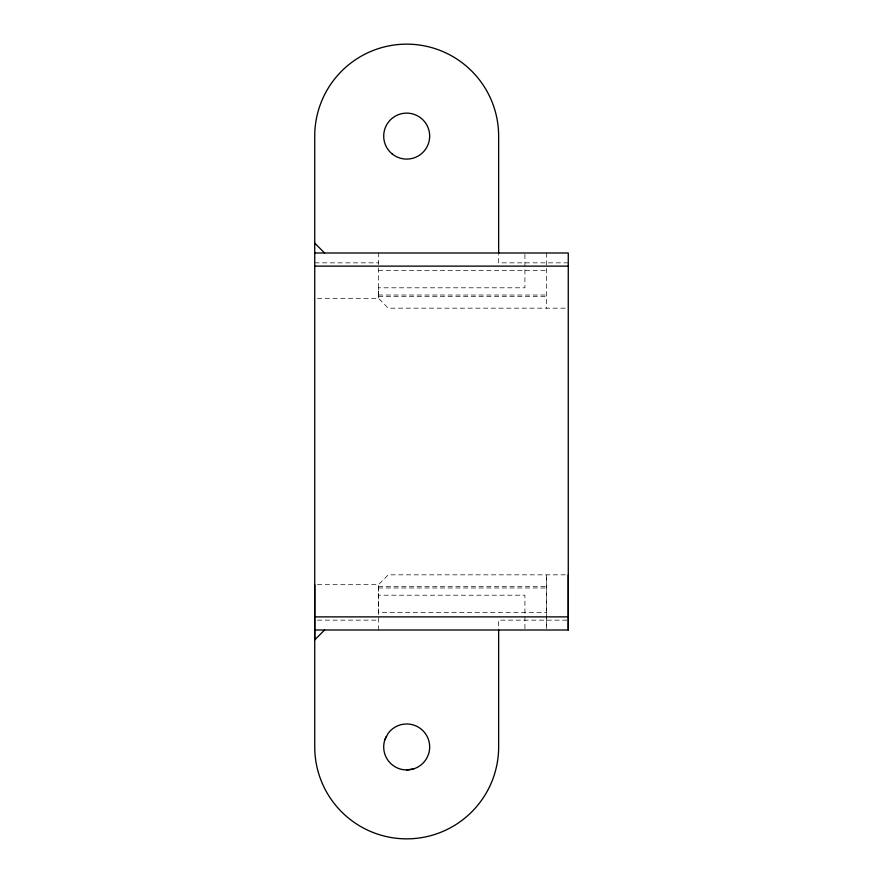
<?xml version="1.0" encoding="UTF-8"?>
<svg xmlns="http://www.w3.org/2000/svg" width="883" height="883" viewBox="0 0 883 883"><rect width="100%" height="100%" fill="white"/><g stroke="black" fill="none" stroke-linecap="round" stroke-linejoin="round"><path stroke-width="0.66" stroke-dasharray="4.42 3.31" d="M378.443 630.009L378.443 584.689L388.299 574.833L565.562 574.833M524.921 628.674L524.921 595.197L378.443 595.197M546.588 628.63L546.588 574.833L546.588 628.652M314.734 262.847L378.443 262.847M568.266 262.847L498.641 262.847L498.641 254.58M378.443 270.397L546.588 270.397M378.443 295.021L546.588 295.021M378.443 296.666L546.588 296.666M317.439 298.311L378.443 298.311L388.299 308.167L568.266 308.167M317.439 584.689L378.443 584.689L378.443 612.603L546.588 612.603M378.443 586.334L546.588 586.334M378.443 587.979L546.588 587.979M317.439 620.153L378.443 620.153M566.908 620.153L498.641 620.153L498.641 630.009M378.443 291.677L378.443 292.825M546.588 252.991L546.588 308.167M524.921 254.326L524.921 287.803L378.443 287.803L378.443 298.311L378.443 252.991"/><path stroke-width="1.32" d="M314.734 584.689L314.734 639.866L324.58 630.009M314.734 630.009L568.266 630.009L568.266 574.833M384.822 739.855L388.09 733.442A22.991 22.991 0 0 1 403.089 724.259L406.688 723.972A22.991 22.991 0 0 1 428.553 754.06L427.173 757.393A22.991 22.991 0 0 1 406.688 769.954L403.089 769.667A22.991 22.991 0 0 1 386.202 736.521M413.796 768.828L406.688 769.954M314.734 252.991L568.266 252.991L568.266 630.009M314.734 266.125L568.266 266.125M314.734 616.875L568.266 616.875M314.734 243.134L324.58 252.991M498.641 253.2L498.641 136.103A91.953 91.953 0 0 0 406.688 44.15A91.953 91.953 0 0 0 314.734 136.103L314.734 746.897A91.953 91.953 0 0 0 406.688 838.85A91.953 91.953 0 0 0 498.641 746.897L498.641 629.8M392.218 153.973A22.991 22.991 0 0 0 429.392 139.702A22.991 22.991 0 0 0 398.454 114.647A22.991 22.991 0 0 0 392.218 153.973"/></g></svg>
